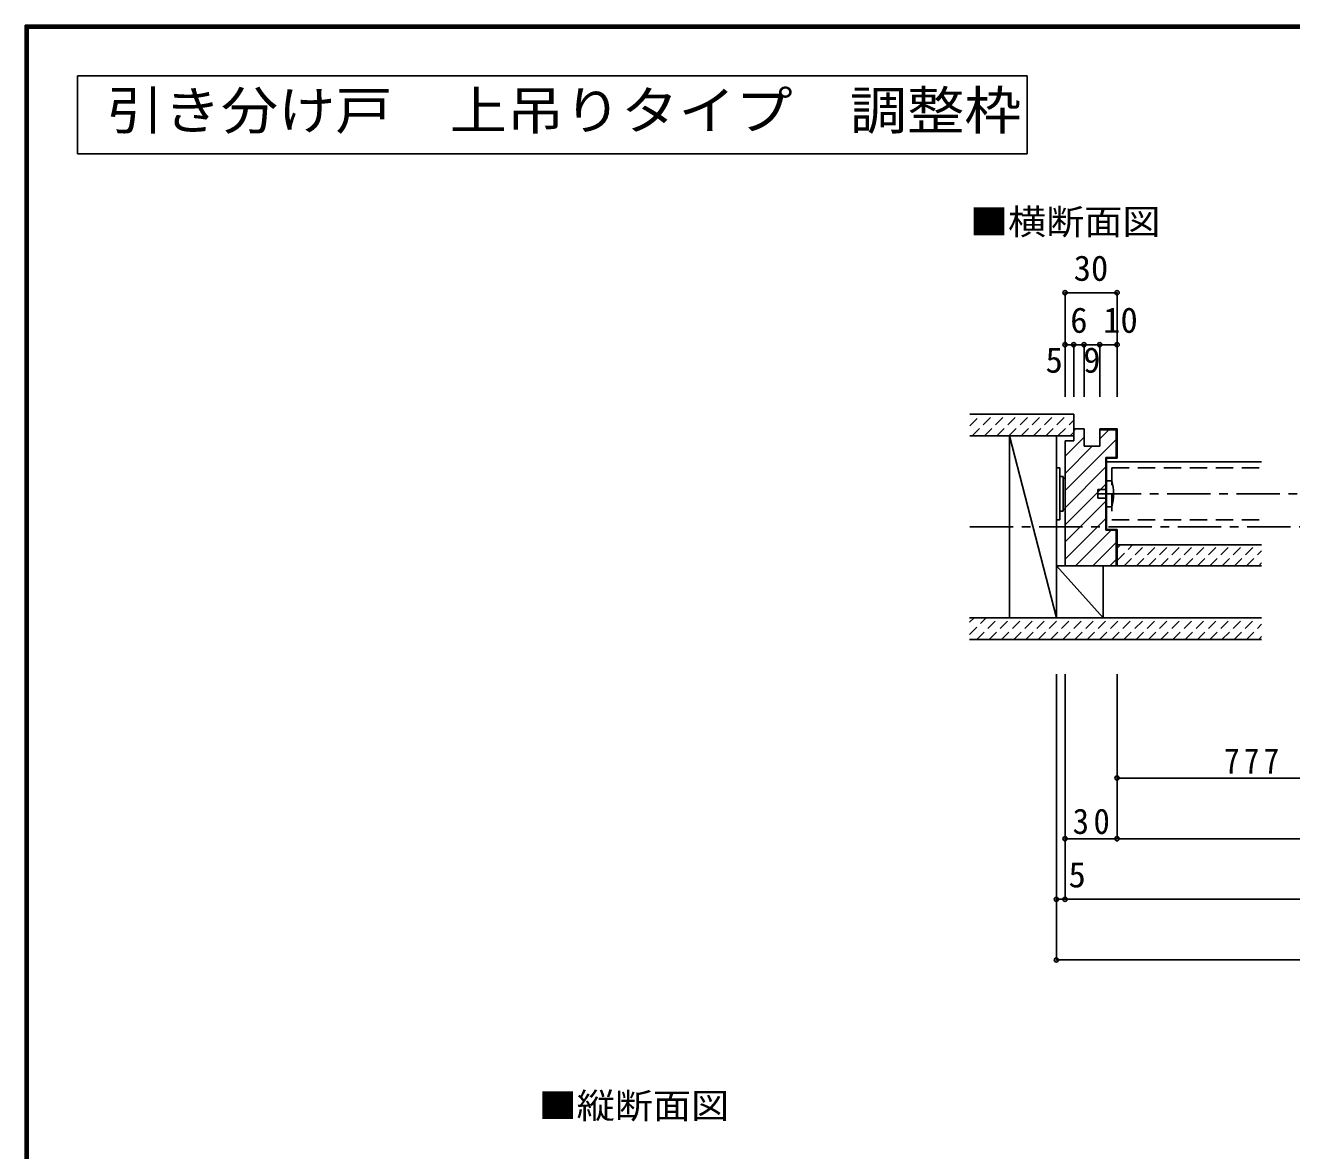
# Model space of a CAD drawing. Units: millimetres, scale not verified. Extents: x -973 to 977, y -718 to 696.
# Drawn here: x -973 to -243, y 46 to 696 of the extents above; entities that cross this region are included whole.
import ezdxf
from ezdxf.enums import TextEntityAlignment as Align

# ---------------------------------------------------------------- set-up
doc = ezdxf.new("R2010")
doc.units = ezdxf.units.MM
doc.header["$LTSCALE"] = 5
doc.header["$PDMODE"] = 32
doc.header["$PDSIZE"] = 2.5
for name, pattern in [('CHAIN1', [8, 5, -1, 1, -1]), ('DASHED1', [1.8, 1.2, -0.6]), ('DASHED2', [3, 2, -1])]:
    doc.linetypes.add(name, pattern=pattern)
for name, color, linetype in [('0-1_通り芯', 4, 'CHAIN1'), ('0-2_柱', 7, 'Continuous'), ('0-3_仕上げ', 2, 'Continuous'), ('0-4_枠', 3, 'Continuous'), ('0-6_扉', 2, 'Continuous'), ('0-7_金物', 7, 'Continuous'), ('0-A_文字', 3, 'Continuous'), ('0-B_寸法', 7, 'Continuous'), ('0-C_ハッチ', 4, 'DASHED1'), ('F-1_枠', 6, 'Continuous')]:
    doc.layers.add(name, color=color, linetype=linetype)
doc.styles.add('ＭＳ ゴシック', font='')
doc.styles.get('ＭＳ ゴシック').set_extended_font_data('MS Gothic')

msp = doc.modelspace()

# ---------------------------------------------------------------- linework, layer by layer
at = {"layer": '0-1_通り芯'}
for p, q in [((-354.404, 425.5), (357.71, 425.5)), ((-428.39, 406.5), (431.71, 406.5))]:
    msp.add_line(p, q, dxfattribs=at)
at = {"layer": '0-2_柱'}
for p, q in [((-405.411, 459), (-405.411, 354)), ((-378.411, 459), (-405.411, 459)), ((-378.411, 354), (-405.411, 459)), ((-378.411, 354), (-378.411, 459)), ((-405.411, 354), (-378.411, 354)), ((-378.411, 354), (-351.411, 354))]:
    msp.add_line(p, q, dxfattribs=at)
msp.add_lwpolyline([(-351.411, 354), (-351.411, 384), (-378.411, 384)], close=True, dxfattribs=at)
at = {"layer": '0-3_仕上げ'}
for p, q in [((-428.39, 471.5), (-368.404, 471.5)), ((-343.404, 396), (-259.96, 396)), ((-343.404, 384), (-259.96, 384)), ((-428.475, 354), (-259.96, 354)), ((-428.495, 341.5), (-259.96, 341.5))]:
    msp.add_line(p, q, dxfattribs=at)
msp.add_lwpolyline([(-428.39, 459), (-368.404, 459), (-368.404, 471.5)], dxfattribs=at)
at = {"layer": '0-4_枠'}
for p, q in [((-368.404, 456), (-368.404, 463)), ((-362.404, 463), (-368.404, 463)), ((-362.404, 453), (-362.404, 463)), ((-353.404, 453), (-353.404, 463)), ((-353.404, 462.5), (-343.904, 462.5)), ((-343.904, 462.5), (-343.904, 446.5)), ((-368.404, 456), (-373.404, 456)), ((-373.404, 456), (-373.404, 384)), ((-353.404, 453), (-362.404, 453)), ((-349.904, 446.5), (-343.904, 446.5)), ((-349.904, 446.5), (-349.904, 404.5)), ((-349.404, 446), (-343.404, 446)), ((-349.404, 446), (-349.404, 405)), ((-349.904, 404.5), (-343.904, 404.5)), ((-349.404, 405), (-343.404, 405)), ((-343.904, 384), (-343.904, 404.5)), ((-343.404, 384), (-343.404, 405)), ((-373.404, 384), (-343.404, 384))]:
    msp.add_line(p, q, dxfattribs=at)
at = {"layer": '0-4_枠', "color": 4}
msp.add_line((-349.404, 444), (-259.96, 444), dxfattribs=at)
at = {"layer": '0-4_枠'}
msp.add_lwpolyline([(-353.404, 463), (-343.404, 463), (-343.404, 446)], dxfattribs=at)
at = {"layer": '0-6_扉', "linetype": 'DASHED2'}
for p, q in [((-346.404, 440.5), (-346.404, 410.5)), ((-346.404, 440.5), (-259.96, 440.5)), ((-346.404, 410.5), (-259.96, 410.5))]:
    msp.add_line(p, q, dxfattribs=at)
at = {"layer": '0-7_金物'}
for p, q in [((-378.411, 440.568), (-376.411, 440.568)), ((-378.411, 410.568), (-378.411, 440.568)), ((-376.411, 410.568), (-376.411, 440.568)), ((-376.411, 435.568), (-374.411, 435.568)), ((-374.411, 415.568), (-374.411, 435.568)), ((-374.411, 434.568), (-373.404, 434.568)), ((-354.404, 423), (-354.404, 428)), ((-354.404, 428), (-349.404, 428)), ((-374.411, 416.568), (-373.404, 416.568)), ((-349.404, 423), (-354.404, 423)), ((-349.404, 418), (-346.404, 418)), ((-378.411, 410.568), (-376.411, 410.568)), ((-376.411, 415.568), (-374.411, 415.568))]:
    msp.add_line(p, q, dxfattribs=at)
msp.add_lwpolyline([(-346.404, 433), (-349.404, 433), (-349.404, 418)], dxfattribs=at)
msp.add_arc((-374.029, 425.5), 28.625, 344.81071, 15.18929, dxfattribs=at)
at = {"layer": '0-A_文字'}
for p, q in [((-943.333, 621.667), (-943.333, 666.667)), ((-943.333, 666.667), (-395.238, 666.667)), ((-395.238, 621.667), (-395.238, 666.667)), ((-943.333, 621.667), (-395.238, 621.667))]:
    msp.add_line(p, q, dxfattribs=at)
at = {"layer": '0-B_寸法', "color": 4}
for p, q in [((-373.404, 541.5), (-373.404, 481.5)), ((-373.404, 541.5), (-343.404, 541.5)), ((-343.404, 541.5), (-343.404, 481.5)), ((-373.404, 511.5), (-343.404, 511.5)), ((-368.404, 511.5), (-368.404, 481.5)), ((-362.404, 511.5), (-362.404, 481.5)), ((-353.404, 511.5), (-353.404, 481.5)), ((-378.39, 156.5), (-378.39, 321.5)), ((-373.404, 191.5), (-373.404, 321.5)), ((-343.404, 226.5), (-343.404, 321.5)), ((-343.404, 261.5), (-187.375, 261.5)), ((-373.404, 226.5), (-343.404, 226.5)), ((-343.404, 226.5), (346.71, 226.5)), ((-378.39, 191.5), (-373.404, 191.5)), ((-373.404, 191.5), (376.71, 191.5)), ((-378.39, 156.5), (381.696, 156.5))]:
    msp.add_line(p, q, dxfattribs=at)
at = {"layer": '0-B_寸法'}
for p in [(-373.404, 541.5), (-343.404, 541.5), (-373.404, 511.5), (-368.404, 511.5), (-362.404, 511.5), (-353.404, 511.5), (-343.404, 511.5), (-343.404, 261.5), (-373.404, 226.5), (-343.404, 226.5), (-378.39, 191.5), (-373.404, 191.5), (-378.39, 156.5)]:
    msp.add_point(p, dxfattribs=at)
at = {"layer": '0-C_ハッチ'}
for p, q in [((-428.295, 464.74), (-421.535, 471.5)), ((-426.964, 459), (-414.464, 471.5)), ((-419.893, 459), (-407.393, 471.5)), ((-412.822, 459), (-400.322, 471.5)), ((-405.75, 459), (-393.25, 471.5)), ((-398.679, 459), (-386.179, 471.5)), ((-391.608, 459), (-379.108, 471.5)), ((-384.537, 459), (-372.037, 471.5)), ((-377.466, 459), (-368.404, 468.063)), ((-370.395, 459), (-368.404, 460.991)), ((-343.404, 386.997), (-334.4, 396)), ((-343.404, 394.068), (-341.471, 396)), ((-339.329, 384), (-327.329, 396)), ((-332.258, 384), (-320.258, 396)), ((-325.187, 384), (-313.187, 396)), ((-318.116, 384), (-306.116, 396)), ((-311.045, 384), (-299.045, 396)), ((-303.974, 384), (-291.974, 396)), ((-296.903, 384), (-284.903, 396)), ((-289.832, 384), (-277.832, 396)), ((-282.761, 384), (-270.761, 396)), ((-275.69, 384), (-263.69, 396)), ((-268.618, 384), (-259.96, 392.658)), ((-261.547, 384), (-259.96, 385.587)), ((-428.491, 344.336), (-418.827, 354)), ((-428.479, 351.419), (-425.898, 354)), ((-424.256, 341.5), (-411.756, 354)), ((-417.184, 341.5), (-404.684, 354)), ((-410.113, 341.5), (-397.613, 354)), ((-403.042, 341.5), (-390.542, 354)), ((-395.971, 341.5), (-383.471, 354)), ((-388.9, 341.5), (-376.4, 354)), ((-381.829, 341.5), (-369.329, 354)), ((-374.758, 341.5), (-362.258, 354)), ((-367.687, 341.5), (-355.187, 354)), ((-360.616, 341.5), (-348.116, 354)), ((-353.545, 341.5), (-341.045, 354)), ((-346.474, 341.5), (-333.974, 354)), ((-339.403, 341.5), (-326.903, 354)), ((-332.332, 341.5), (-319.832, 354)), ((-325.261, 341.5), (-312.761, 354)), ((-318.19, 341.5), (-305.69, 354)), ((-311.118, 341.5), (-298.618, 354)), ((-304.047, 341.5), (-291.547, 354)), ((-296.976, 341.5), (-284.476, 354)), ((-289.905, 341.5), (-277.405, 354)), ((-282.834, 341.5), (-270.334, 354)), ((-275.763, 341.5), (-263.263, 354)), ((-268.692, 341.5), (-259.96, 350.232)), ((-261.621, 341.5), (-259.96, 343.161))]:
    msp.add_line(p, q, dxfattribs=at)
at = {"layer": '0-C_ハッチ', "linetype": 'Continuous'}
for p, q in [((-368.39, 462.098), (-367.488, 463)), ((-353.404, 457.285), (-348.189, 462.5)), ((-373.404, 427.385), (-343.904, 456.885)), ((-372.904, 447.684), (-362.404, 458.184)), ((-373.404, 437.285), (-357.689, 453)), ((-344.39, 446.5), (-343.904, 446.986)), ((-373.404, 417.486), (-349.904, 440.986)), ((-373.404, 407.586), (-349.904, 431.086)), ((-372.904, 398.187), (-349.904, 421.187)), ((-373.404, 387.787), (-349.904, 411.287)), ((-367.292, 384), (-346.792, 404.5)), ((-357.392, 384), (-343.904, 397.488)), ((-347.493, 384), (-343.904, 387.589))]:
    msp.add_line(p, q, dxfattribs=at)
at = {"layer": 'F-1_枠'}
for p, q in [((-973.347, 695.833), (-973.347, -700.833)), ((-973.347, 695.833), (976.653, 695.833)), ((-973.347, 695), (976.653, 695)), ((-972.514, 695.833), (-972.514, -700.833)), ((-971.68, 695.833), (-971.68, -700.833)), ((-973.347, 694.167), (976.653, 694.167))]:
    msp.add_line(p, q, dxfattribs=at)

# ---------------------------------------------------------------- texts
at = {"layer": '0-A_文字', "style": 'ＭＳ ゴシック', "width": 1.1}
msp.add_text('引き分け戸\u3000上吊りタイプ\u3000調整枠', height=21.99, dxfattribs=at).set_placement((-926.458, 629.167), align=Align.BOTTOM_LEFT)
at = {"layer": '0-A_文字', "color": 7, "style": 'ＭＳ ゴシック', "width": 1.1}
for s, p in [('■横断面図', (-428.29, 570.749)), ('■縦断面図', (-677.203, 60.681))]:
    msp.add_text(s, height=14.66, dxfattribs=at).set_placement(p, align=Align.BOTTOM_LEFT)
at = {"layer": '0-B_寸法', "style": 'ＭＳ ゴシック'}
for s, p in [('30', (-368.404, 544)), ('6', (-370.404, 514)), ('10', (-351.381, 514)), ('5', (-384.671, 490.993)), ('9', (-362.904, 490.993)), ('5', (-371.404, 194))]:
    msp.add_text(s, height=14.66, dxfattribs=at).set_placement(p, align=Align.BOTTOM_LEFT)
at = {"layer": '0-B_寸法', "char_height": 14.66, "attachment_point": 7, "style": 'ＭＳ ゴシック'}
for s, insert in [('\\T1.27;\\W0.9;777', (-281.639, 264)), ('\\T1.27;\\W0.95;30', (-369.029, 229))]:
    msp.add_mtext(s, dxfattribs=dict(at, insert=insert))

doc.saveas('drawing.dxf')
